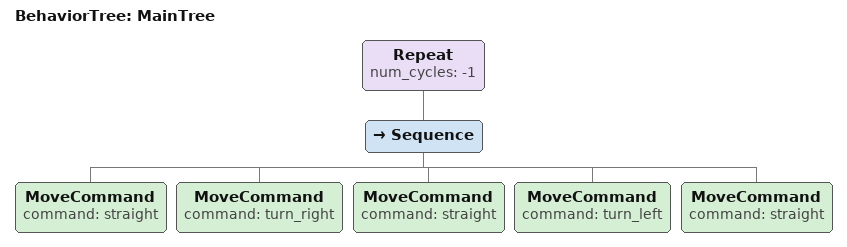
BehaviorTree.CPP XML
<?xml version="1.0" encoding="UTF-8"?>
<root main_tree_to_execute="MainTree">
  <BehaviorTree ID="MainTree">
    <!-- Repeat indefinitely until any node returns FAILURE -->
    <Repeat num_cycles="-1">
      <Sequence>
        <MoveCommand command="straight"/>
        <MoveCommand command="turn_right"/>
        <MoveCommand command="straight"/>
        <MoveCommand command="turn_left"/>
        <MoveCommand command="straight"/>
      </Sequence>
    </Repeat>
  </BehaviorTree>
</root>
